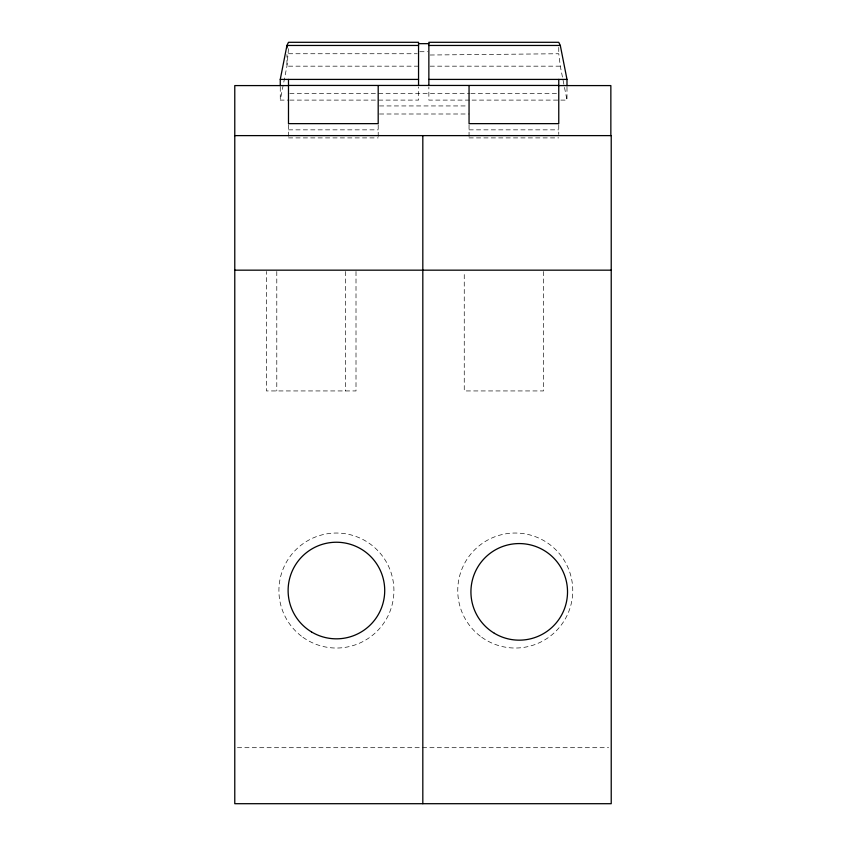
<?xml version="1.0" encoding="UTF-8"?>
<svg xmlns="http://www.w3.org/2000/svg" width="846" height="846" viewBox="0 0 846 846"><rect width="100%" height="100%" fill="white"/><g stroke="black" fill="none" stroke-linecap="round" stroke-linejoin="round"><path stroke-width="0.63" stroke-dasharray="4.23 3.17" d="M288.486 48.656L286.942 66.168L280.259 100.103L288.486 100.103M430.17 55.011L558.762 53.742L560.306 66.168L566.989 100.103L470.852 100.103M419.838 51.722L427.568 51.722M288.486 53.742L417.237 53.742M418.548 66.168L286.942 66.168L286.942 54.525M430.17 66.168L560.306 66.168M289.797 93.494L469.53 93.494M470.852 93.494L558.762 93.494M289.797 100.103L418.548 100.103L418.548 86.969M469.53 100.103L428.859 100.103L428.859 86.969M379.516 105.94L467.732 105.94M379.516 113.999L469.054 113.999M288.486 129.85L378.194 129.85M469.054 129.85L558.762 129.85M288.486 137.898L378.194 137.898M469.054 137.898L558.762 137.898M237.419 747.695L608.581 747.695M566.989 87.17L566.989 100.103M558.762 47.387L558.762 53.742M558.762 124.626L558.762 134.451M543.47 271.492L543.47 390.937L464.253 390.937L464.253 271.492M469.054 124.817L469.054 136.745M378.194 124.817L378.194 136.745M356.007 271.492L356.007 390.937L266.437 390.937L266.437 271.492M345.654 271.492L345.654 390.937M288.486 124.626L288.486 136.745M280.259 87.17L280.259 100.103M276.79 271.492L276.79 390.937M302.91 637.271A57.507 57.507 0 0 0 393.644 596.187A57.507 57.507 0 0 0 312.692 538.151A57.507 57.507 0 0 0 302.91 637.271M481.755 637.271A57.507 57.507 0 0 0 572.478 596.187A57.507 57.507 0 0 0 491.526 538.151A57.507 57.507 0 0 0 481.755 637.271"/><path stroke-width="1.27" d="M280.259 85.869L280.259 79.408L286.942 45.462L288.486 42.3L418.548 42.3L418.548 85.446M418.548 43.664L428.859 43.664M418.548 45.462L286.942 45.462L286.942 48.053M428.859 45.462L560.306 45.462L566.989 79.408L566.989 85.869M280.259 79.408L418.548 79.408M428.859 79.408L566.989 79.408M288.486 85.446L558.762 85.446M288.486 85.583L234.776 85.583L234.776 803.7L611.224 803.7L611.224 135.614L234.776 135.614M558.762 85.583L610.854 85.583L610.854 135.614M234.776 270.17L611.224 270.17M560.306 45.462L558.762 42.3L428.859 42.3L428.859 85.446M558.762 79.408L558.762 123.643L469.054 123.643L469.054 85.583M422.82 135.614L422.82 803.7M378.194 85.583L378.194 123.643L288.486 123.643L288.486 79.408M311.54 631.941A48.307 48.307 0 0 0 384.708 591.375A48.307 48.307 0 0 0 312.988 548.293A48.307 48.307 0 0 0 311.54 631.941M494.35 633.273A48.307 48.307 0 0 0 567.518 592.697A48.307 48.307 0 0 0 495.798 549.625A48.307 48.307 0 0 0 494.35 633.273"/></g></svg>
